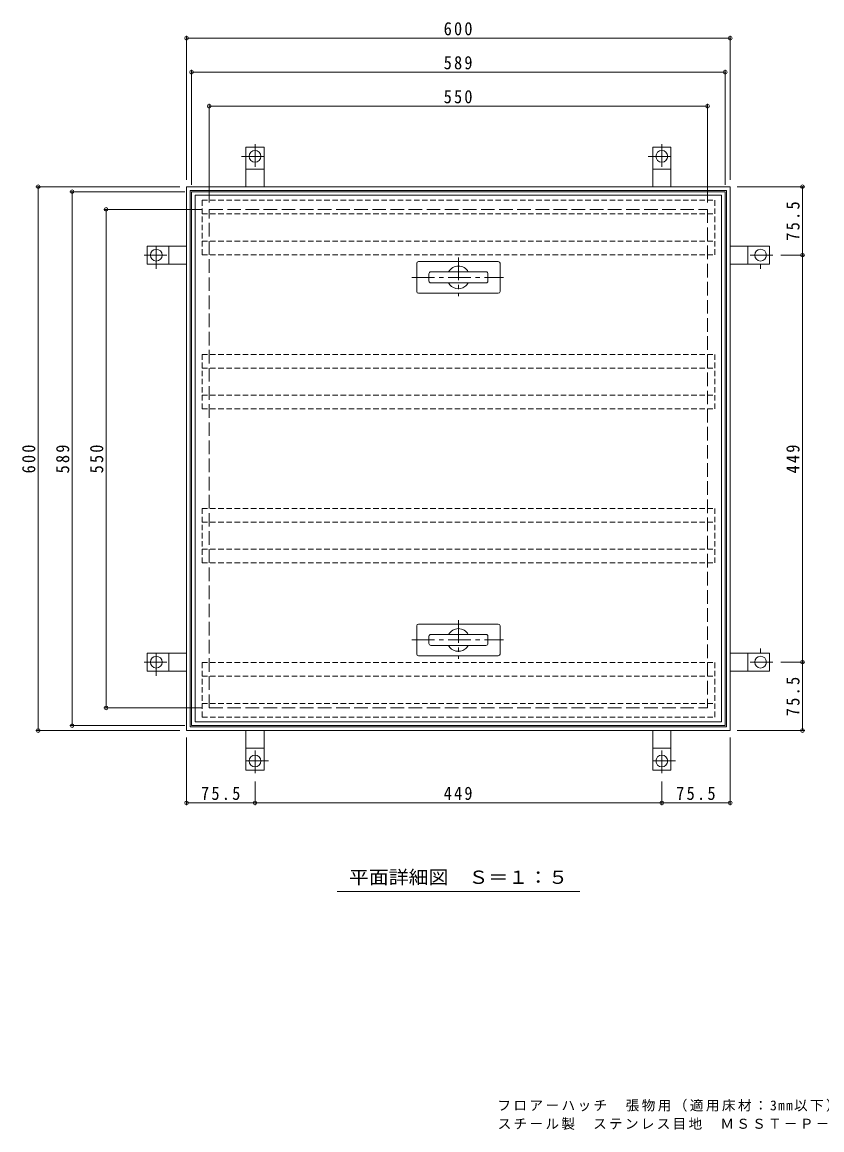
# Model space of a CAD drawing. Units: millimetres on the paper, enlarged 2 times, with parts at other scales. Extents: x -365 to 375, y -273 to 243.
# Drawn here: x -365.4 to -12.3, y -273 to 215.8 of the extents above; entities that cross this region are included whole.
import ezdxf
from ezdxf.enums import TextEntityAlignment as Align

# ---------------------------------------------------------------- set-up
doc = ezdxf.new("R2010")
doc.units = ezdxf.units.MM
doc.header["$LTSCALE"] = 2
doc.header["$PDMODE"] = 32
doc.header["$PDSIZE"] = 1.6
for name, pattern in [('CHAIN1', [8, 5, -1, 1, -1]), ('DASHED1', [1.8, 1.2, -0.6]), ('DASHED3', [4, 3, -1])]:
    doc.linetypes.add(name, pattern=pattern)
for name, color, linetype, lineweight in [('A-1_ピット', 2, 'Continuous', 9), ('A-2_蓋', 3, 'Continuous', 9), ('A-4_寸法', 7, 'Continuous', 9)]:
    doc.layers.add(name, color=color, linetype=linetype, lineweight=lineweight)
doc.layers.add('F-5_F-5ﾚｲﾔ', color=7, linetype='Continuous')
doc.styles.add('ＭＳ ゴシック', font='')
doc.styles.get('ＭＳ ゴシック').set_extended_font_data('MS Gothic')

msp = doc.modelspace()

# ---------------------------------------------------------------- linework, layer by layer
at = {"layer": 'A-1_ピット', "linetype": 'CHAIN1'}
for p, q in [((-262.604, 152.013), (-262.604, 162.613)), ((-83.004, 152.013), (-83.004, 162.613)), ((-268.604, 156.613), (-256.604, 156.613)), ((-89.004, 156.613), (-77.004, 156.613)), ((-306.204, 107.013), (-306.204, 119.013)), ((-301.604, 113.013), (-312.204, 113.013)), ((-44.004, 113.013), (-33.404, 113.013)), ((-39.404, 109.213), (-39.404, 107.013)), ((-306.204, -72.587), (-306.204, -60.587)), ((-39.404, -60.587), (-39.404, -62.787)), ((-301.604, -66.587), (-312.204, -66.587)), ((-44.004, -66.587), (-33.404, -66.587)), ((-262.604, -105.587), (-262.604, -116.187)), ((-83.004, -105.587), (-83.004, -116.187)), ((-256.604, -110.187), (-268.604, -110.187)), ((-77.004, -110.187), (-89.004, -110.187))]:
    msp.add_line(p, q, dxfattribs=at)
at = {"layer": 'A-1_ピット'}
for p, q in [((-258.604, 143.213), (-258.604, 160.613)), ((-79.004, 143.213), (-79.004, 160.613)), ((-266.604, 151.013), (-258.604, 151.013)), ((-87.004, 151.013), (-79.004, 151.013)), ((-291.204, 141.613), (-54.404, 141.613)), ((-291.204, -95.187), (-291.204, 141.613)), ((-54.404, 141.613), (-54.404, -95.187)), ((-292.804, 117.013), (-310.204, 117.013)), ((-300.604, 109.013), (-300.604, 117.013)), ((-45.004, 117.013), (-45.004, 109.013)), ((-52.804, 109.013), (-35.404, 109.013)), ((-292.804, -62.587), (-310.204, -62.587)), ((-300.604, -70.587), (-300.604, -62.587)), ((-45.004, -62.587), (-45.004, -70.587)), ((-52.804, -70.587), (-35.404, -70.587)), ((-292.804, -96.787), (-52.804, -96.787)), ((-291.204, -95.187), (-54.404, -95.187)), ((-266.604, -96.787), (-266.604, -114.187)), ((-87.004, -96.787), (-87.004, -114.187)), ((-258.604, -104.587), (-266.604, -104.587)), ((-79.004, -104.587), (-87.004, -104.587))]:
    msp.add_line(p, q, dxfattribs=at)
at = {"layer": 'A-1_ピット', "linetype": 'DASHED3'}
msp.add_line((-282.804, -86.787), (-62.804, -86.787), dxfattribs=at)
at = {"layer": 'A-1_ピット'}
for points in [[(-266.604, 143.213), (-266.604, 160.613), (-258.604, 160.613)], [(-87.004, 143.213), (-87.004, 160.613), (-79.004, 160.613)], [(-292.804, -96.787), (-292.804, 143.213), (-52.804, 143.213), (-52.804, -96.787)], [(-292.804, 109.013), (-310.204, 109.013), (-310.204, 117.013)], [(-52.804, 117.013), (-35.404, 117.013), (-35.404, 109.013)], [(-292.804, -70.587), (-310.204, -70.587), (-310.204, -62.587)], [(-52.804, -62.587), (-35.404, -62.587), (-35.404, -70.587)], [(-258.604, -96.787), (-258.604, -114.187), (-266.604, -114.187)], [(-79.004, -96.787), (-79.004, -114.187), (-87.004, -114.187)]]:
    msp.add_lwpolyline(points, dxfattribs=at)
at = {"layer": 'A-1_ピット', "linetype": 'DASHED3'}
msp.add_lwpolyline([(-282.804, -86.787), (-282.804, 133.213), (-62.804, 133.213), (-62.804, -86.787)], dxfattribs=at)
at = {"layer": 'A-1_ピット'}
for centre in [(-262.604, 156.613), (-83.004, 156.613), (-306.204, 113.013), (-39.404, 113.013), (-306.204, -66.587), (-39.404, -66.587), (-262.604, -110.187), (-83.004, -110.187)]:
    msp.add_circle(centre, 2.6, dxfattribs=at)
at = {"layer": 'A-2_蓋'}
for p, q in [((-290.604, 141.013), (-55.004, 141.013)), ((-290.604, -94.587), (-290.604, 141.013)), ((-289.004, -92.987), (-289.004, 139.413)), ((-289.004, 139.413), (-56.604, 139.413)), ((-56.604, 139.413), (-56.604, -92.987)), ((-55.004, 141.013), (-55.004, -94.587)), ((-191.204, 97.013), (-191.204, 109.413)), ((-155.204, 110.213), (-190.404, 110.213)), ((-154.404, 109.413), (-154.404, 97.013)), ((-185.844, 101.653), (-185.844, 104.773)), ((-160.644, 105.653), (-184.964, 105.653)), ((-159.764, 101.653), (-159.764, 104.773)), ((-184.964, 100.773), (-160.644, 100.773)), ((-155.204, 96.213), (-190.404, 96.213)), ((-191.204, -62.987), (-191.204, -50.587)), ((-155.204, -49.787), (-190.404, -49.787)), ((-154.404, -50.587), (-154.404, -62.987)), ((-185.844, -58.347), (-185.844, -55.227)), ((-160.644, -54.347), (-184.964, -54.347)), ((-159.764, -58.347), (-159.764, -55.227)), ((-184.964, -59.227), (-160.644, -59.227)), ((-155.204, -63.787), (-190.404, -63.787)), ((-290.604, -94.587), (-55.004, -94.587)), ((-289.004, -92.987), (-56.604, -92.987))]:
    msp.add_line(p, q, dxfattribs=at)
at = {"layer": 'A-2_蓋', "linetype": 'DASHED1'}
for p, q in [((-286.004, 137.211), (-286.004, 113.211)), ((-286.004, 137.211), (-59.604, 137.211)), ((-59.604, 137.211), (-59.604, 113.211)), ((-286.004, 131.211), (-59.604, 131.211)), ((-286.004, 119.211), (-59.604, 119.211)), ((-286.004, 113.211), (-59.604, 113.211)), ((-286.004, 69.213), (-286.004, 45.213)), ((-286.004, 69.213), (-59.604, 69.213)), ((-59.604, 69.213), (-59.604, 45.213)), ((-286.004, 63.213), (-59.604, 63.213)), ((-286.004, 51.213), (-59.604, 51.213)), ((-286.004, 45.213), (-59.604, 45.213)), ((-286.004, 1.211), (-286.004, -22.789)), ((-286.004, 1.211), (-59.604, 1.211)), ((-59.604, 1.211), (-59.604, -22.789)), ((-286.004, -4.789), (-59.604, -4.789)), ((-286.004, -16.789), (-59.604, -16.789)), ((-286.004, -22.789), (-59.604, -22.789)), ((-286.004, -66.789), (-286.004, -90.789)), ((-286.004, -66.789), (-59.604, -66.789)), ((-59.604, -66.789), (-59.604, -90.789)), ((-286.004, -72.789), (-59.604, -72.789)), ((-286.004, -84.789), (-59.604, -84.789)), ((-286.004, -90.789), (-59.604, -90.789))]:
    msp.add_line(p, q, dxfattribs=at)
at = {"layer": 'A-2_蓋', "linetype": 'CHAIN1'}
for p, q in [((-172.804, 111.938), (-172.804, 94.875)), ((-193.316, 103.213), (-152.832, 103.213)), ((-172.804, -48.062), (-172.804, -65.125)), ((-193.316, -56.787), (-152.832, -56.787))]:
    msp.add_line(p, q, dxfattribs=at)
at = {"layer": 'A-2_蓋'}
for centre, radius, start, end in [((-190.404, 109.413), 0.8, 90, 180), ((-172.804, 103.213), 5, 29.20927, 150.79073), ((-155.204, 109.413), 0.8, 0, 90), ((-184.964, 104.773), 0.88, 90, 180), ((-160.644, 104.773), 0.88, 0, 90), ((-184.964, 101.653), 0.88, 180, 270), ((-172.804, 103.213), 5, 209.20914, 305.1869), ((-172.804, 103.213), 5, 305.1869, 330.79086), ((-160.644, 101.653), 0.88, 270, 0), ((-190.404, 97.013), 0.8, 180, 270), ((-155.204, 97.013), 0.8, 270, 0), ((-190.404, -50.587), 0.8, 90, 180), ((-172.804, -56.787), 5, 29.20927, 150.79073), ((-155.204, -50.587), 0.8, 0, 90), ((-184.964, -55.227), 0.88, 90, 180), ((-184.964, -58.347), 0.88, 180, 270), ((-160.644, -55.227), 0.88, 0, 90), ((-160.644, -58.347), 0.88, 270, 0), ((-190.404, -62.987), 0.8, 180, 270), ((-172.804, -56.787), 5, 209.20914, 305.1869), ((-172.804, -56.787), 5, 305.1869, 330.79086), ((-155.204, -62.987), 0.8, 270, 0)]:
    msp.add_arc(centre, radius, start, end, dxfattribs=at)
at = {"layer": 'A-4_寸法'}
for p, q in [((-292.804, 146.213), (-292.804, 209.735)), ((-292.804, 208.735), (-52.804, 208.735)), ((-52.804, 146.213), (-52.804, 209.735)), ((-290.604, 144.013), (-290.604, 194.735)), ((-290.604, 193.735), (-55.004, 193.735)), ((-55.004, 144.013), (-55.004, 194.735)), ((-282.804, 136.213), (-282.804, 179.735)), ((-282.804, 178.735), (-62.804, 178.735)), ((-62.804, 136.213), (-62.804, 179.735)), ((-295.804, 143.213), (-359.326, 143.211)), ((-358.326, 143.211), (-358.318, -96.789)), ((-49.804, 143.213), (-19.931, 143.213)), ((-20.931, 113.013), (-20.931, 143.213)), ((-293.604, 141.013), (-344.326, 141.011)), ((-343.326, 141.011), (-343.318, -94.588)), ((-285.804, 133.213), (-329.325, 133.212)), ((-328.325, 133.212), (-328.319, -86.788)), ((-30.404, 113.013), (-19.931, 113.013)), ((-20.931, -66.587), (-20.931, 113.013)), ((-30.404, -66.587), (-19.931, -66.587)), ((-20.931, -96.787), (-20.931, -66.587)), ((-285.797, -86.787), (-329.319, -86.788)), ((-295.797, -96.787), (-359.318, -96.789)), ((-293.597, -94.587), (-344.318, -94.589)), ((-49.804, -96.787), (-19.931, -96.787)), ((-292.804, -99.787), (-292.804, -129.66)), ((-52.804, -99.787), (-52.804, -129.66)), ((-262.604, -119.187), (-262.604, -129.66)), ((-83.004, -119.187), (-83.004, -129.66)), ((-292.804, -128.66), (-262.604, -128.66)), ((-262.604, -128.66), (-83.004, -128.66)), ((-83.004, -128.66), (-52.804, -128.66)), ((-226.361, -167.764), (-119.247, -167.764))]:
    msp.add_line(p, q, dxfattribs=at)
for p in [(-292.804, 208.735), (-52.804, 208.735), (-290.604, 193.735), (-55.004, 193.735), (-282.804, 178.735), (-62.804, 178.735), (-358.326, 143.211), (-343.326, 141.011), (-20.931, 143.213), (-328.325, 133.212), (-20.931, 113.013), (-20.931, -66.587), (-328.319, -86.788), (-358.318, -96.789), (-343.318, -94.588), (-20.931, -96.787), (-292.804, -128.66), (-262.604, -128.66), (-83.004, -128.66), (-52.804, -128.66)]:
    msp.add_point(p, dxfattribs=at)

# ---------------------------------------------------------------- texts
at = {"layer": 'A-4_寸法', "color": 2, "style": 'ＭＳ ゴシック', "width": 1.1}
msp.add_text('平面詳細図\u3000Ｓ＝１：５', height=5.865, dxfattribs=at).set_placement((-221.181, -166.171), align=Align.BOTTOM_LEFT)
at = {"layer": 'A-4_寸法', "color": 2, "char_height": 5.865, "attachment_point": 7, "style": 'ＭＳ ゴシック'}
for s, insert in [('\\T1.27;\\W0.9;600', (-179.304, 209.935)), ('\\T1.27;\\W0.9;589', (-179.304, 194.935)), ('\\T1.27;\\W0.9;550', (-179.304, 179.935)), ('\\T1.28;\\W0.9;75.5', (-286.454, -127.46)), ('\\T1.27;\\W0.9;449', (-179.304, -127.46)), ('\\T1.28;\\W0.9;75.5', (-76.654, -127.46))]:
    msp.add_mtext(s, dxfattribs=dict(at, insert=insert))
for s, insert, rotation in [('\\T1.28;\\W0.9;75.5', (-22.131, 119.363), 90), ('\\T1.27;\\W0.9;600', (-359.522, 16.711), 90.002), ('\\T1.27;\\W0.9;589', (-344.522, 16.711), 90.002), ('\\T1.27;\\W0.9;550', (-329.522, 16.712), 90.002), ('\\T1.27;\\W0.9;449', (-22.131, 16.713), 90), ('\\T1.28;\\W0.9;75.5', (-22.131, -90.437), 90)]:
    msp.add_mtext(s, dxfattribs=dict(at, insert=insert, rotation=rotation))
at = {"layer": 'F-5_F-5ﾚｲﾔ', "char_height": 4.399, "attachment_point": 7, "style": 'ＭＳ ゴシック'}
for s, insert in [('\\T1.18;フロアーハッチ\u3000張物用（適用床材：3mm以下）屋内用\u3000一般形', (-155.589, -264.931)), ('\\T1.17;スチール製\u3000ステンレス目地\u3000ＭＳＳＴ－Ｐ－６００', (-155.443, -272.955))]:
    msp.add_mtext(s, dxfattribs=dict(at, insert=insert))

doc.saveas('drawing.dxf')
